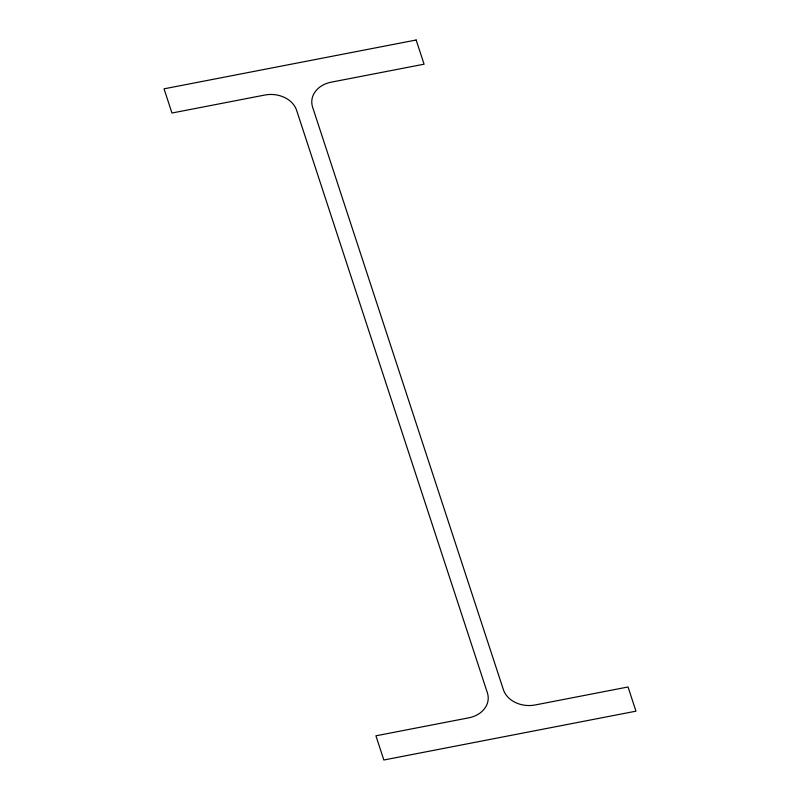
<?xml version="1.0" encoding="UTF-8"?>
<svg xmlns="http://www.w3.org/2000/svg" width="800" height="800" viewBox="0 0 800 800"><rect width="100%" height="100%" fill="white"/><g stroke="black" fill="none" stroke-linecap="round" stroke-linejoin="round"><path stroke-width="1.2" d="M416.16 40L164.04 88.83L171.96 113.02L264.8 95.04A26.06 20.68 2.1 0 1 296.59 110.26L487.39 692.85A26.06 20.68 2.1 0 1 468.76 717.83L375.92 735.81L383.84 760L635.96 711.17L628.04 686.98L535.2 704.96A26.06 20.68 2.1 0 1 503.41 689.74L312.61 107.15A26.06 20.68 2.1 0 1 331.24 82.17L424.08 64.19L416.16 40"/></g></svg>
